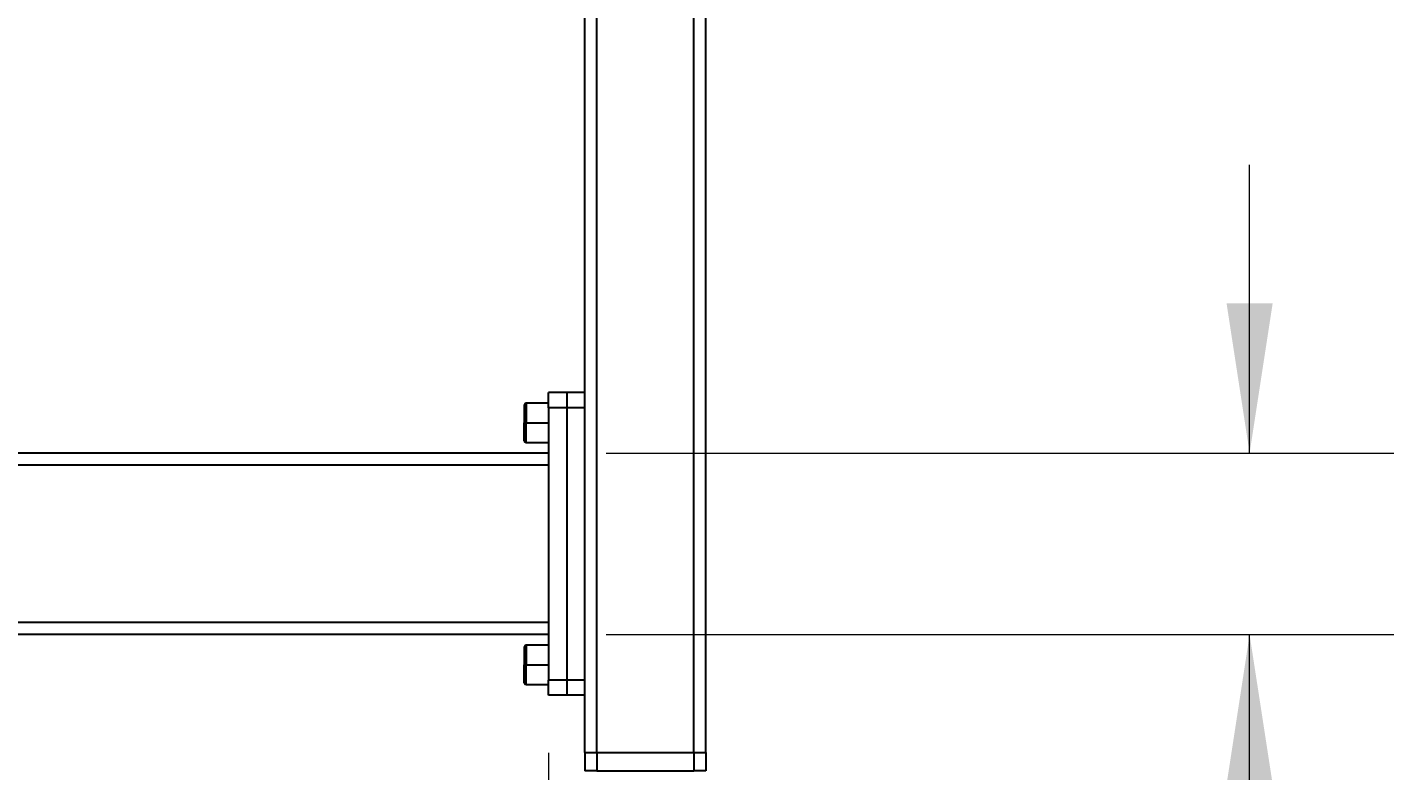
# Model space of a CAD drawing. Header units: millimetres. Extents: x 2 to 418, y 2 to 295.
# Drawn here: x 76.59 to 106.55, y 26.96 to 43.34 of the extents above; entities that cross this region are included whole.
import ezdxf

# ---------------------------------------------------------------- set-up
doc = ezdxf.new("R2010")
doc.units = ezdxf.units.MM
doc.styles.add('SLDTEXTSTYLE0', font='TXT', dxfattribs={"width": 0.75})
doc.dimstyles.new('SLDDIMSTYLE0', dxfattribs={"dimtxt": 3.175, "dimasz": 3.302, "dimexe": 0, "dimexo": 0.0625, "dimgap": 0.79375, "dimtad": 0, "dimtih": 1, "dimtoh": 1, "dimlfac": 15, "dimrnd": 1e-09, "dimzin": 4, "dimdsep": 46, "dimtxsty": 'SLDTEXTSTYLE0', "dimsah": 1, "dimcen": 0.09, "dimadec": 0, "dimazin": 1, "dimtfac": 1, "dimtmove": 0, "dimatfit": 0, "dimfxl": 0, "dimfrac": 2, "dimtolj": 1, "dimtzin": 12, "dimarcsym": 0})
doc.dimstyles.new('SLDDIMSTYLE1', dxfattribs={"dimtxt": 3.175, "dimasz": 3.302, "dimexe": 0, "dimexo": 0.0625, "dimgap": 0.79375, "dimtad": 0, "dimtih": 1, "dimtoh": 1, "dimlfac": 15, "dimrnd": 1e-09, "dimzin": 4, "dimdsep": 46, "dimtxsty": 'SLDTEXTSTYLE0', "dimsah": 1, "dimcen": 0.09, "dimadec": 0, "dimazin": 1, "dimtfac": 1, "dimtofl": 0, "dimtmove": 0, "dimatfit": 3, "dimfxl": 0, "dimfrac": 2, "dimtolj": 1, "dimtzin": 12, "dimarcsym": 0})

# ---------------------------------------------------------------- blocks, each defined once
blk = doc.blocks.new('_D_3')
at = {"color": 7, "linetype": 'Continuous', "lineweight": 0}
for p, q in [((52.471, 27.353), (52.471, 18.604)), ((88.071, 27.353), (88.071, 18.604)), ((52.471, 21.779), (64.523, 21.779)), ((88.071, 21.779), (77.426, 21.779))]:
    blk.add_line(p, q, dxfattribs=at)
at = {"color": 7, "linetype": 'Continuous', "lineweight": 18}
for points in [[(52.471, 21.779), (55.773, 21.271), (55.773, 22.287)], [(88.071, 21.779), (84.769, 22.287), (84.769, 21.271)]]:
    blk.add_solid(points, dxfattribs=at)
at = {"color": 7, "linetype": 'Continuous', "lineweight": 18, "insert": (64.523, 23.352), "char_height": 3.175, "attachment_point": 1, "style": 'SLDTEXTSTYLE0'}
blk.add_mtext('534.00', dxfattribs=at)
blk = doc.blocks.new('_D_5')
at = {"color": 7, "linetype": 'Continuous', "lineweight": 0}
for p, q in [((103.509, 33.956), (103.509, 40.306)), ((89.341, 33.956), (106.684, 33.956)), ((89.341, 29.956), (106.684, 29.956)), ((103.509, 21.779), (103.509, 29.956)), ((109.859, 21.779), (103.509, 21.779))]:
    blk.add_line(p, q, dxfattribs=at)
at = {"color": 7, "linetype": 'Continuous', "lineweight": 18}
for points in [[(103.509, 33.956), (104.017, 37.258), (103.001, 37.258)], [(103.509, 29.956), (103.001, 26.654), (104.017, 26.654)]]:
    blk.add_solid(points, dxfattribs=at)
at = {"color": 7, "linetype": 'Continuous', "lineweight": 18, "insert": (109.859, 23.352), "char_height": 3.175, "attachment_point": 1, "style": 'SLDTEXTSTYLE0'}
blk.add_mtext('60.00', dxfattribs=at)

msp = doc.modelspace()

# ---------------------------------------------------------------- linework, layer by layer
at = {"color": 7, "linetype": 'Continuous', "lineweight": 25}
for p, q in [((91.271, 27.3559), (91.271, 47.9559)), ((91.53767, 27.3559), (91.53767, 47.9559)), ((88.871, 27.3559), (88.871, 44.62257)), ((88.071, 35.0559), (87.57767, 35.0559)), ((88.471, 35.28924), (88.071, 35.28924)), ((88.071, 34.9559), (88.071, 35.28924)), ((88.471, 35.28924), (88.471, 34.9559)), ((88.871, 35.28924), (88.471, 35.28924)), ((87.53767, 35.0159), (87.53767, 34.62257)), ((88.471, 34.9559), (88.071, 34.9559)), ((88.071, 34.9559), (88.071, 28.9559)), ((88.471, 34.9559), (88.471, 28.9559)), ((88.871, 34.9559), (88.471, 34.9559)), ((87.53767, 34.22924), (87.53767, 34.62257)), ((87.53767, 34.62257), (87.57767, 34.62257)), ((87.57767, 34.62257), (88.071, 34.62257)), ((87.57767, 34.18924), (88.071, 34.18924)), ((88.071, 33.9559), (52.471, 33.9559)), ((88.071, 33.68924), (52.471, 33.68924)), ((88.071, 33.68924), (88.071, 30.22257)), ((88.071, 30.22257), (52.471, 30.22257)), ((88.071, 29.9559), (52.471, 29.9559)), ((87.53767, 29.68257), (87.53767, 29.28924)), ((88.071, 29.72257), (87.57767, 29.72257)), ((87.53767, 29.28924), (87.57767, 29.28924)), ((87.53767, 28.8959), (87.53767, 29.28924)), ((87.57767, 29.28924), (88.071, 29.28924)), ((87.57767, 28.8559), (88.071, 28.8559)), ((88.471, 28.9559), (88.071, 28.9559)), ((88.071, 28.62257), (88.071, 28.9559)), ((88.471, 28.9559), (88.471, 28.62257)), ((88.871, 28.9559), (88.471, 28.9559)), ((88.471, 28.62257), (88.071, 28.62257)), ((88.871, 28.62257), (88.471, 28.62257)), ((88.871, 27.3559), (88.871, 26.9559)), ((88.871, 27.3559), (89.13767, 27.3559)), ((89.13767, 27.3559), (89.13767, 26.9559)), ((89.13767, 27.3559), (91.271, 27.3559)), ((91.271, 27.3559), (91.271, 26.9559)), ((91.271, 27.3559), (91.53767, 27.3559)), ((91.53767, 27.3559), (91.53767, 26.9559)), ((89.13767, 26.9559), (88.871, 26.9559)), ((89.13767, 26.9559), (91.271, 26.9559)), ((91.53767, 26.9559), (91.271, 26.9559))]:
    msp.add_line(p, q, dxfattribs=at)
at = {"color": 8, "linetype": 'Continuous', "lineweight": 25}
for p, q in [((89.13767, 27.3559), (89.13767, 45.18924)), ((87.57767, 35.0559), (87.57767, 34.62257)), ((87.57767, 34.18924), (87.57767, 34.62257)), ((87.57767, 29.72257), (87.57767, 29.28924)), ((87.57767, 28.8559), (87.57767, 29.28924))]:
    msp.add_line(p, q, dxfattribs=at)
at = {"color": 7, "linetype": 'Continuous', "lineweight": 25}
for centre, start, end in [((87.57767, 35.0159), 90, 180), ((87.57767, 34.22924), 180, 270), ((87.57767, 29.68257), 90, 180), ((87.57767, 28.8959), 180, 270)]:
    msp.add_arc(centre, 0.04, start, end, dxfattribs=at)

# ---------------------------------------------------------------- dimensions: what is measured, and where the dimension line sits
at = {"color": 7, "linetype": 'Continuous', "lineweight": 18}
dim = msp.add_linear_dim(base=(103.5087, 29.9559), p1=(88.071, 33.9559), p2=(88.071, 29.9559), angle=90, dimstyle='SLDDIMSTYLE0', dxfattribs=at)
dim.commit()
dim.dimension.update_dxf_attribs({"geometry": '_D_5', "text_midpoint": (103.5087, 21.77923), "dimtype": 160})
dim = msp.add_linear_dim(base=(52.471, 21.77923), p1=(88.071, 28.62257), p2=(52.471, 28.62257), dimstyle='SLDDIMSTYLE1', dxfattribs=at)
dim.commit()
dim.dimension.update_dxf_attribs({"geometry": '_D_3', "text_midpoint": (70.9749, 21.77923), "dimtype": 160})

doc.saveas('drawing.dxf')
